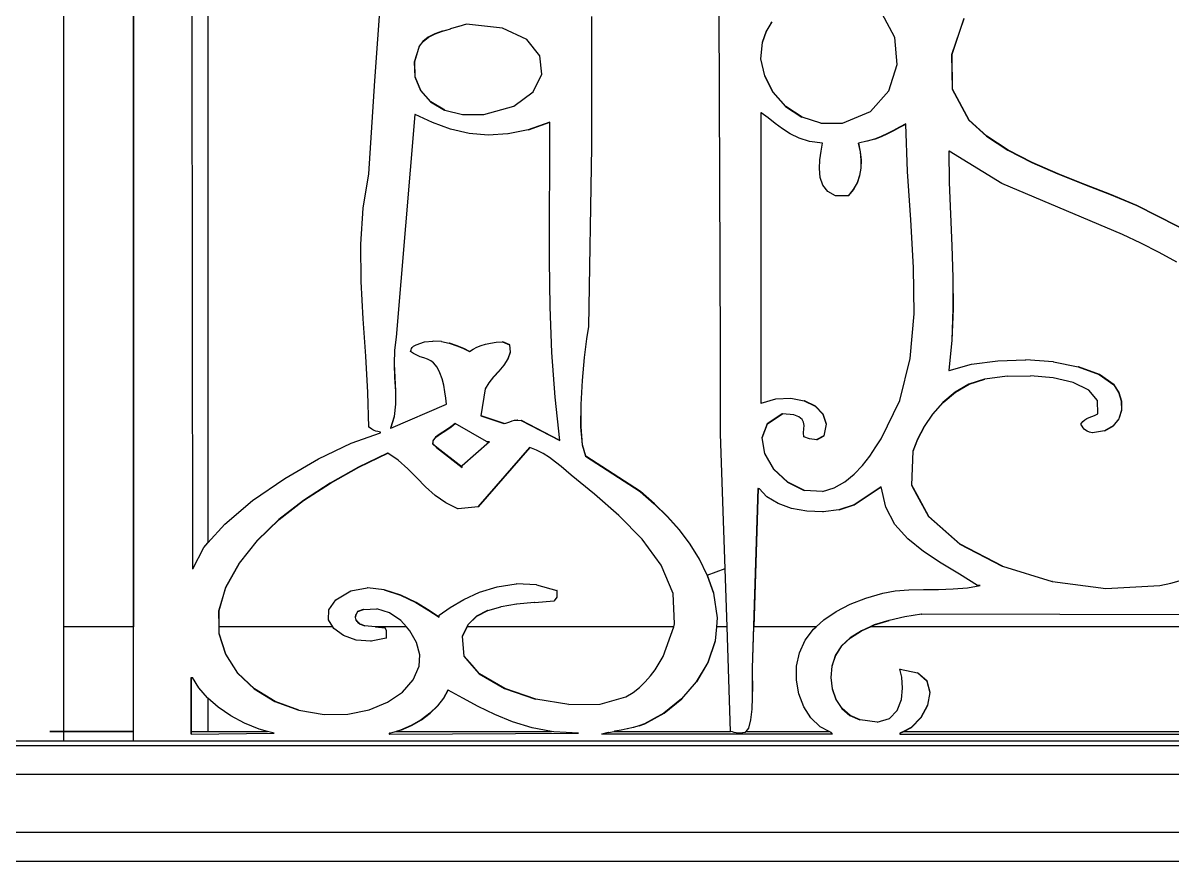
# Model space of a CAD drawing. Header units: inches. Extents: x 3672 to 10975, y -27382 to -746.
# Drawn here: x 4144.74 to 4164.6, y -27000.6 to -26986.11 of the extents above; entities that cross this region are included whole.
import ezdxf

# ---------------------------------------------------------------- set-up
doc = ezdxf.new("R2010")
doc.units = ezdxf.units.IN
doc.header["$LTSCALE"] = 17
doc.header["$MEASUREMENT"] = 0
doc.layers.add('25 BOT BAR', color=12, linetype='Continuous', lineweight=25)

# ---------------------------------------------------------------- blocks, each defined once
blk = doc.blocks.new('A$C99292ed1')
for p, q in [((73.436, 2.472), (73.436, 29.081)), ((74.642, 29.081), (74.642, 2.472)), ((74.642, 0.212), (74.642, 29.08)), ((75.634, 29.07), (75.647, 15.37)), ((75.652, 15.37), (75.639, 29.07)), ((75.925, 29.07), (75.925, 4.287)), ((78.808, 14.273), (78.982, 17.239)), ((84.784, 8.487), (84.759, 15.787)), ((87.798, 15.211), (87.572, 15.736)), ((80.395, 15.497), (80.262, 15.448)), ((81.014, 15.414), (80.395, 15.497)), ((82.552, 15.663), (82.552, 15.37)), ((82.557, 15.37), (82.557, 15.663)), ((85.668, 15.549), (85.586, 15.37)), ((85.59, 15.37), (85.672, 15.549)), ((88.987, 15.617), (88.779, 14.843)), ((88.783, 14.843), (88.992, 15.617)), ((75.647, 15.37), (75.652, 15.37)), ((75.663, 3.729), (75.652, 15.37)), ((79.975, 15.347), (79.845, 15.286)), ((79.85, 15.286), (79.98, 15.347)), ((79.98, 15.347), (79.975, 15.347)), ((79.98, 15.347), (80.038, 15.37)), ((80.038, 15.37), (80.043, 15.37)), ((80.043, 15.37), (80.115, 15.399)), ((80.119, 15.399), (80.115, 15.399)), ((80.257, 15.448), (80.119, 15.399)), ((80.262, 15.448), (80.257, 15.448)), ((81.435, 15.166), (81.014, 15.414)), ((82.552, 15.37), (82.557, 15.37)), ((82.552, 15.37), (82.552, 12.842)), ((82.557, 12.842), (82.557, 15.37)), ((85.573, 15.344), (85.503, 15.103)), ((85.508, 15.103), (85.578, 15.344)), ((85.586, 15.37), (85.573, 15.344)), ((85.578, 15.344), (85.573, 15.344)), ((85.578, 15.344), (85.59, 15.37)), ((85.586, 15.37), (85.59, 15.37)), ((79.639, 15.126), (79.577, 15.02)), ((79.581, 15.02), (79.644, 15.126)), ((79.731, 15.214), (79.639, 15.126)), ((79.644, 15.126), (79.639, 15.126)), ((79.644, 15.126), (79.735, 15.214)), ((79.845, 15.286), (79.731, 15.214)), ((79.735, 15.214), (79.731, 15.214)), ((79.735, 15.214), (79.85, 15.286)), ((79.85, 15.286), (79.845, 15.286)), ((81.662, 14.813), (81.435, 15.166)), ((85.503, 15.103), (85.477, 14.748)), ((85.482, 14.748), (85.508, 15.103)), ((85.508, 15.103), (85.503, 15.103)), ((87.835, 14.623), (87.798, 15.211)), ((79.577, 15.02), (79.494, 14.681)), ((79.498, 14.681), (79.581, 15.02)), ((79.581, 15.02), (79.577, 15.02)), ((81.698, 14.415), (81.662, 14.813)), ((85.482, 14.748), (85.477, 14.748)), ((85.477, 14.748), (85.542, 14.379)), ((85.547, 14.379), (85.482, 14.748)), ((88.779, 14.843), (88.788, 14.094)), ((88.783, 14.843), (88.779, 14.843)), ((88.793, 14.094), (88.783, 14.843)), ((79.494, 14.681), (79.503, 14.357)), ((79.498, 14.681), (79.494, 14.681)), ((79.508, 14.357), (79.498, 14.681)), ((87.691, 14.06), (87.835, 14.623)), ((79.503, 14.357), (79.597, 14.064)), ((79.508, 14.357), (79.503, 14.357)), ((79.602, 14.064), (79.508, 14.357)), ((81.546, 14.032), (81.698, 14.415)), ((85.547, 14.379), (85.542, 14.379)), ((85.542, 14.379), (85.689, 14.026)), ((85.694, 14.026), (85.547, 14.379)), ((78.709, 12.261), (78.808, 14.273)), ((79.597, 14.064), (79.77, 13.82)), ((79.602, 14.064), (79.597, 14.064)), ((79.775, 13.82), (79.602, 14.064)), ((81.21, 13.723), (81.546, 14.032)), ((85.694, 14.026), (85.689, 14.026)), ((85.689, 14.026), (85.907, 13.717)), ((85.912, 13.717), (85.694, 14.026)), ((87.374, 13.61), (87.691, 14.06)), ((88.788, 14.094), (89.074, 13.423)), ((88.793, 14.094), (88.788, 14.094)), ((89.079, 13.423), (88.793, 14.094)), ((79.775, 13.82), (79.77, 13.82)), ((79.77, 13.82), (80.015, 13.641)), ((80.02, 13.641), (79.775, 13.82)), ((80.693, 13.547), (81.21, 13.723)), ((85.907, 13.717), (86.187, 13.484)), ((85.912, 13.717), (85.907, 13.717)), ((86.192, 13.484), (85.912, 13.717)), ((79.502, 13.547), (79.18, 8.736)), ((79.185, 8.736), (79.507, 13.545)), ((79.507, 13.545), (79.502, 13.547)), ((79.808, 13.369), (79.507, 13.545)), ((80.02, 13.641), (80.015, 13.641)), ((80.02, 13.641), (80.325, 13.545)), ((80.325, 13.545), (80.693, 13.547)), ((85.478, 13.589), (85.478, 7.305)), ((85.483, 13.584), (85.478, 13.589)), ((85.483, 7.307), (85.483, 13.584)), ((85.608, 13.472), (85.483, 13.584)), ((86.892, 13.361), (87.374, 13.61)), ((80.119, 13.23), (79.808, 13.369)), ((81.833, 13.381), (81.462, 13.215)), ((81.467, 13.215), (81.833, 13.379)), ((81.832, 12.395), (81.833, 13.379)), ((81.833, 13.379), (81.833, 13.381)), ((85.729, 13.352), (85.608, 13.472)), ((85.852, 13.235), (85.729, 13.352)), ((86.192, 13.484), (86.187, 13.484)), ((86.519, 13.355), (86.192, 13.484)), ((86.519, 13.355), (86.892, 13.361)), ((87.983, 13.34), (87.875, 13.27)), ((87.88, 13.27), (87.983, 13.337)), ((87.983, 13.337), (87.983, 13.34)), ((88.013, 12.311), (87.983, 13.337)), ((89.079, 13.423), (89.074, 13.423)), ((89.074, 13.423), (89.379, 13.079)), ((89.383, 13.079), (89.079, 13.423)), ((80.438, 13.138), (80.119, 13.23)), ((80.766, 13.101), (80.438, 13.138)), ((81.107, 13.124), (80.771, 13.101)), ((81.112, 13.124), (81.107, 13.124)), ((81.462, 13.215), (81.112, 13.124)), ((81.467, 13.215), (81.462, 13.215)), ((85.986, 13.127), (85.852, 13.235)), ((86.14, 13.035), (85.986, 13.127)), ((87.668, 13.134), (87.559, 13.072)), ((87.564, 13.072), (87.672, 13.134)), ((87.771, 13.201), (87.668, 13.134)), ((87.672, 13.134), (87.668, 13.134)), ((87.672, 13.134), (87.776, 13.201)), ((87.875, 13.27), (87.771, 13.201)), ((87.776, 13.201), (87.771, 13.201)), ((87.776, 13.201), (87.88, 13.27)), ((87.88, 13.27), (87.875, 13.27)), ((80.769, 13.101), (80.766, 13.101)), ((80.769, 13.101), (80.771, 13.101)), ((86.323, 12.965), (86.14, 13.035)), ((86.545, 12.925), (86.323, 12.965)), ((86.52, 12.756), (86.545, 12.925)), ((87.165, 12.925), (87.196, 12.74)), ((87.169, 12.925), (87.165, 12.925)), ((87.312, 12.966), (87.169, 12.925)), ((87.201, 12.74), (87.169, 12.925)), ((87.317, 12.966), (87.312, 12.966)), ((87.442, 13.015), (87.317, 12.966)), ((87.559, 13.072), (87.442, 13.015)), ((87.447, 13.015), (87.442, 13.015)), ((87.447, 13.015), (87.564, 13.072)), ((87.564, 13.072), (87.559, 13.072)), ((89.379, 13.079), (89.748, 12.777)), ((89.383, 13.079), (89.379, 13.079)), ((89.753, 12.777), (89.383, 13.079)), ((82.552, 12.842), (82.503, 8.964)), ((82.508, 8.964), (82.557, 12.842)), ((82.557, 12.842), (82.552, 12.842)), ((86.5, 12.568), (86.52, 12.756)), ((87.201, 12.74), (87.196, 12.74)), ((87.196, 12.74), (87.211, 12.56)), ((87.216, 12.56), (87.201, 12.74)), ((88.727, 12.759), (88.736, 12.079)), ((88.732, 12.755), (88.727, 12.759)), ((88.741, 12.079), (88.732, 12.755)), ((89.644, 12.054), (88.732, 12.755)), ((89.748, 12.777), (90.165, 12.509)), ((89.753, 12.777), (89.748, 12.777)), ((90.169, 12.509), (89.753, 12.777)), ((86.493, 12.375), (86.5, 12.568)), ((87.211, 12.56), (87.208, 12.388)), ((87.216, 12.56), (87.211, 12.56)), ((87.213, 12.388), (87.216, 12.56)), ((90.165, 12.509), (90.613, 12.265)), ((90.169, 12.509), (90.165, 12.509)), ((90.617, 12.265), (90.169, 12.509)), ((81.828, 11.395), (81.832, 12.395)), ((86.507, 12.187), (86.493, 12.375)), ((87.208, 12.388), (87.187, 12.224)), ((87.192, 12.224), (87.213, 12.388)), ((87.213, 12.388), (87.208, 12.388)), ((88.07, 11.272), (88.013, 12.311)), ((78.609, 11.519), (78.709, 12.261)), ((86.552, 12.018), (86.507, 12.187)), ((87.187, 12.224), (87.144, 12.068)), ((87.149, 12.068), (87.192, 12.224)), ((87.192, 12.224), (87.187, 12.224)), ((90.617, 12.265), (90.613, 12.265)), ((90.613, 12.265), (91.075, 12.034)), ((91.08, 12.034), (90.617, 12.265)), ((86.636, 11.88), (86.552, 12.018)), ((87.08, 11.921), (86.991, 11.784)), ((86.996, 11.784), (87.084, 11.921)), ((87.144, 12.068), (87.08, 11.921)), ((87.084, 11.921), (87.08, 11.921)), ((87.084, 11.921), (87.149, 12.068)), ((87.149, 12.068), (87.144, 12.068)), ((88.736, 12.079), (88.757, 11.394)), ((88.741, 12.079), (88.736, 12.079)), ((88.762, 11.394), (88.741, 12.079)), ((91.727, 10.955), (89.644, 12.054)), ((91.075, 12.034), (91.535, 11.808)), ((91.08, 12.034), (91.075, 12.034)), ((91.539, 11.808), (91.08, 12.034)), ((86.768, 11.784), (86.636, 11.88)), ((86.991, 11.784), (86.768, 11.784)), ((86.996, 11.784), (86.991, 11.784)), ((91.539, 11.808), (91.535, 11.808)), ((91.535, 11.808), (91.975, 11.577)), ((91.98, 11.577), (91.539, 11.808)), ((78.57, 10.74), (78.609, 11.519)), ((91.975, 11.577), (93.934, 10.333)), ((91.98, 11.577), (91.975, 11.577)), ((93.934, 10.336), (91.98, 11.577)), ((81.83, 10.39), (81.828, 11.395)), ((88.757, 11.394), (88.781, 10.707)), ((88.762, 11.394), (88.757, 11.394)), ((88.785, 10.707), (88.762, 11.394)), ((88.12, 10.241), (88.07, 11.272)), ((92.047, 10.761), (91.727, 10.955)), ((78.575, 9.938), (78.57, 10.74)), ((92.361, 10.56), (92.047, 10.761)), ((88.781, 10.707), (88.798, 10.022)), ((88.785, 10.707), (88.781, 10.707)), ((88.803, 10.022), (88.785, 10.707)), ((92.67, 10.354), (92.361, 10.56)), ((81.842, 9.389), (81.83, 10.39)), ((88.128, 9.234), (88.12, 10.241)), ((78.608, 9.127), (78.575, 9.938)), ((88.798, 10.022), (88.801, 9.342)), ((88.803, 10.022), (88.798, 10.022)), ((88.806, 9.342), (88.803, 10.022)), ((81.871, 8.401), (81.842, 9.389)), ((88.801, 9.342), (88.78, 8.67)), ((88.785, 8.67), (88.806, 9.342)), ((88.806, 9.342), (88.801, 9.342)), ((88.061, 8.27), (88.128, 9.234)), ((78.652, 8.322), (78.608, 9.127)), ((82.503, 8.964), (82.466, 8.699)), ((82.471, 8.699), (82.508, 8.964)), ((82.508, 8.964), (82.503, 8.964)), ((79.18, 8.736), (79.148, 8.449)), ((79.153, 8.449), (79.185, 8.736)), ((79.185, 8.736), (79.18, 8.736)), ((79.464, 8.523), (79.479, 8.538)), ((79.479, 8.538), (79.5, 8.553)), ((79.5, 8.553), (79.527, 8.57)), ((79.527, 8.57), (79.668, 8.629)), ((79.668, 8.629), (79.812, 8.648)), ((79.812, 8.648), (79.815, 8.648)), ((79.817, 8.648), (79.815, 8.648)), ((79.956, 8.636), (79.817, 8.648)), ((79.961, 8.636), (79.956, 8.636)), ((79.961, 8.636), (80.095, 8.6)), ((80.099, 8.6), (80.095, 8.6)), ((80.095, 8.6), (80.225, 8.547)), ((80.23, 8.547), (80.099, 8.6)), ((80.23, 8.547), (80.225, 8.547)), ((80.225, 8.547), (80.343, 8.487)), ((80.348, 8.487), (80.23, 8.547)), ((80.574, 8.513), (80.646, 8.55)), ((80.646, 8.55), (80.724, 8.581)), ((80.724, 8.581), (80.811, 8.605)), ((80.811, 8.605), (80.907, 8.622)), ((80.907, 8.622), (81.015, 8.632)), ((81.015, 8.632), (81.139, 8.57)), ((81.02, 8.632), (81.015, 8.632)), ((81.144, 8.57), (81.02, 8.632)), ((81.139, 8.57), (81.148, 8.41)), ((81.144, 8.57), (81.139, 8.57)), ((81.152, 8.41), (81.144, 8.57)), ((82.466, 8.699), (82.426, 8.291)), ((82.431, 8.291), (82.471, 8.699)), ((82.471, 8.699), (82.466, 8.699)), ((88.78, 8.67), (88.727, 8.01)), ((88.732, 8.012), (88.785, 8.67)), ((88.785, 8.67), (88.78, 8.67)), ((79.148, 8.449), (79.143, 8.155)), ((79.153, 8.449), (79.148, 8.449)), ((79.148, 8.155), (79.153, 8.449)), ((79.428, 8.425), (79.436, 8.459)), ((79.476, 8.377), (79.428, 8.425)), ((79.436, 8.459), (79.444, 8.485)), ((79.444, 8.485), (79.453, 8.506)), ((79.453, 8.506), (79.464, 8.523)), ((79.533, 8.341), (79.476, 8.377)), ((79.595, 8.311), (79.533, 8.341)), ((80.348, 8.487), (80.343, 8.487)), ((80.343, 8.487), (80.445, 8.425)), ((80.447, 8.426), (80.348, 8.487)), ((80.445, 8.425), (80.447, 8.426)), ((80.447, 8.426), (80.507, 8.471)), ((80.507, 8.471), (80.574, 8.513)), ((81.148, 8.41), (81.111, 8.263)), ((81.115, 8.263), (81.152, 8.41)), ((81.152, 8.41), (81.148, 8.41)), ((81.924, 7.433), (81.871, 8.401)), ((84.784, 6.641), (84.784, 8.487)), ((78.691, 7.537), (78.652, 8.322)), ((79.143, 8.155), (79.153, 7.859)), ((79.148, 8.155), (79.143, 8.155)), ((79.158, 7.859), (79.148, 8.155)), ((79.658, 8.284), (79.595, 8.311)), ((79.72, 8.255), (79.658, 8.284)), ((79.777, 8.22), (79.72, 8.255)), ((79.825, 8.176), (79.777, 8.22)), ((79.887, 8.081), (79.825, 8.176)), ((81.111, 8.263), (81.041, 8.127)), ((81.046, 8.127), (81.115, 8.263)), ((81.115, 8.263), (81.111, 8.263)), ((82.426, 8.291), (82.391, 7.798)), ((82.396, 7.798), (82.431, 8.291)), ((82.431, 8.291), (82.426, 8.291)), ((87.883, 7.365), (88.061, 8.27)), ((88.732, 8.012), (89.119, 8.146)), ((89.119, 8.146), (89.574, 8.223)), ((89.574, 8.223), (90.056, 8.241)), ((90.056, 8.241), (90.057, 8.241)), ((90.06, 8.241), (90.057, 8.241)), ((90.531, 8.198), (90.06, 8.241)), ((90.536, 8.198), (90.531, 8.198)), ((90.536, 8.198), (90.966, 8.094)), ((79.935, 7.965), (79.887, 8.081)), ((79.972, 7.834), (79.935, 7.965)), ((80.954, 7.998), (80.861, 7.872)), ((80.866, 7.872), (80.958, 7.998)), ((81.041, 8.127), (80.954, 7.998)), ((80.958, 7.998), (80.954, 7.998)), ((80.958, 7.998), (81.046, 8.127)), ((81.046, 8.127), (81.041, 8.127)), ((88.727, 8.01), (88.732, 8.012)), ((90.966, 8.094), (91.327, 7.928)), ((90.971, 8.094), (90.966, 8.094)), ((91.332, 7.928), (90.971, 8.094)), ((79.158, 7.859), (79.153, 7.859)), ((79.153, 7.859), (79.165, 7.567)), ((79.17, 7.567), (79.158, 7.859)), ((80, 7.694), (79.972, 7.834)), ((80.778, 7.746), (80.717, 7.616)), ((80.722, 7.616), (80.783, 7.746)), ((80.861, 7.872), (80.778, 7.746)), ((80.783, 7.746), (80.778, 7.746)), ((80.783, 7.746), (80.866, 7.872)), ((80.866, 7.872), (80.861, 7.872)), ((82.391, 7.798), (82.369, 7.28)), ((82.374, 7.28), (82.396, 7.798)), ((82.396, 7.798), (82.391, 7.798)), ((89.347, 7.823), (89.076, 7.716)), ((89.081, 7.716), (89.352, 7.823)), ((89.352, 7.823), (89.347, 7.823)), ((89.734, 7.888), (89.352, 7.823)), ((89.739, 7.888), (89.734, 7.888)), ((89.739, 7.888), (90.141, 7.899)), ((90.533, 7.854), (90.141, 7.899)), ((90.879, 7.752), (90.533, 7.854)), ((91.145, 7.59), (90.879, 7.752)), ((91.327, 7.928), (91.579, 7.699)), ((91.332, 7.928), (91.327, 7.928)), ((91.583, 7.699), (91.332, 7.928)), ((79.17, 7.567), (79.165, 7.567)), ((79.165, 7.567), (79.166, 7.284)), ((79.17, 7.284), (79.17, 7.567)), ((80.02, 7.552), (80, 7.694)), ((80.036, 7.414), (80.02, 7.552)), ((80.717, 7.616), (80.643, 7.035)), ((80.648, 7.035), (80.722, 7.616)), ((80.722, 7.616), (80.717, 7.616)), ((89.076, 7.716), (88.836, 7.544)), ((88.841, 7.544), (89.081, 7.716)), ((89.081, 7.716), (89.076, 7.716)), ((91.298, 7.365), (91.145, 7.59)), ((91.579, 7.699), (91.665, 7.534)), ((91.583, 7.699), (91.579, 7.699)), ((91.669, 7.534), (91.583, 7.699)), ((78.709, 6.787), (78.691, 7.537)), ((80.048, 7.284), (80.036, 7.414)), ((82.007, 6.499), (81.924, 7.433)), ((85.483, 7.307), (85.741, 7.399)), ((85.741, 7.399), (85.997, 7.414)), ((86.001, 7.414), (85.997, 7.414)), ((86.001, 7.414), (86.229, 7.359)), ((86.234, 7.359), (86.229, 7.359)), ((86.229, 7.359), (86.42, 7.242)), ((86.425, 7.242), (86.234, 7.359)), ((87.561, 6.538), (87.883, 7.365)), ((88.836, 7.544), (88.627, 7.324)), ((88.632, 7.324), (88.841, 7.544)), ((88.841, 7.544), (88.836, 7.544)), ((91.306, 7.077), (91.298, 7.365)), ((91.665, 7.534), (91.71, 7.347)), ((91.669, 7.534), (91.665, 7.534)), ((91.715, 7.347), (91.669, 7.534)), ((91.71, 7.347), (91.712, 7.153)), ((91.715, 7.347), (91.71, 7.347)), ((91.717, 7.153), (91.715, 7.347)), ((79.086, 6.769), (80.048, 7.284)), ((79.166, 7.284), (79.142, 7.015)), ((79.147, 7.015), (79.17, 7.284)), ((79.17, 7.284), (79.166, 7.284)), ((82.369, 7.28), (82.367, 6.795)), ((82.374, 7.28), (82.369, 7.28)), ((82.371, 6.795), (82.374, 7.28)), ((85.478, 7.305), (85.483, 7.307)), ((86.42, 7.242), (86.552, 7.07)), ((86.425, 7.242), (86.42, 7.242)), ((86.557, 7.07), (86.425, 7.242)), ((88.627, 7.324), (88.449, 7.071)), ((88.454, 7.071), (88.632, 7.324)), ((88.632, 7.324), (88.627, 7.324)), ((91.712, 7.153), (91.672, 6.993)), ((91.677, 6.996), (91.717, 7.153)), ((91.717, 7.153), (91.712, 7.153)), ((79.142, 7.015), (79.081, 6.766)), ((79.086, 6.769), (79.147, 7.015)), ((79.147, 7.015), (79.142, 7.015)), ((80.648, 7.035), (80.643, 7.035)), ((80.643, 7.035), (81.04, 6.869)), ((81.044, 6.87), (80.648, 7.035)), ((85.85, 7.077), (85.59, 6.863)), ((85.595, 6.863), (85.855, 7.077)), ((85.855, 7.077), (85.85, 7.077)), ((86.049, 7.056), (85.855, 7.077)), ((86.139, 7.01), (86.049, 7.056)), ((86.193, 6.956), (86.139, 7.01)), ((86.219, 6.894), (86.193, 6.956)), ((86.552, 7.07), (86.608, 6.854)), ((86.557, 7.07), (86.552, 7.07)), ((86.613, 6.854), (86.557, 7.07)), ((88.449, 7.071), (88.303, 6.8)), ((88.308, 6.8), (88.454, 7.071)), ((88.454, 7.071), (88.449, 7.071)), ((91.077, 6.947), (91.113, 6.976)), ((91.113, 6.976), (91.153, 6.998)), ((91.153, 6.998), (91.197, 7.018)), ((91.197, 7.018), (91.247, 7.043)), ((91.247, 7.043), (91.306, 7.077)), ((91.666, 6.971), (91.569, 6.817)), ((91.574, 6.817), (91.671, 6.971)), ((91.672, 6.993), (91.666, 6.971)), ((91.671, 6.971), (91.666, 6.971)), ((91.671, 6.971), (91.677, 6.996)), ((91.672, 6.993), (91.677, 6.996)), ((78.736, 6.764), (78.709, 6.787)), ((78.757, 6.744), (78.736, 6.764)), ((79.081, 6.766), (79.086, 6.769)), ((80.124, 6.795), (80.033, 6.719)), ((80.038, 6.719), (80.129, 6.795)), ((80.197, 6.869), (80.124, 6.795)), ((80.129, 6.795), (80.124, 6.795)), ((80.129, 6.795), (80.199, 6.867)), ((80.199, 6.867), (80.197, 6.869)), ((80.742, 6.475), (80.199, 6.867)), ((81.04, 6.869), (81.044, 6.87)), ((81.044, 6.87), (81.074, 6.872)), ((81.074, 6.872), (81.107, 6.885)), ((81.107, 6.885), (81.143, 6.904)), ((81.143, 6.904), (81.181, 6.923)), ((81.181, 6.923), (81.225, 6.938)), ((81.225, 6.938), (81.277, 6.942)), ((81.278, 6.942), (81.277, 6.942)), ((81.281, 6.942), (81.278, 6.942)), ((81.281, 6.942), (81.337, 6.932)), ((81.342, 6.932), (81.337, 6.932)), ((81.337, 6.932), (82.007, 6.496)), ((82.007, 6.499), (81.342, 6.932)), ((82.371, 6.795), (82.367, 6.795)), ((82.367, 6.795), (82.392, 6.404)), ((82.397, 6.404), (82.371, 6.795)), ((85.59, 6.863), (85.498, 6.56)), ((85.503, 6.56), (85.595, 6.863)), ((85.595, 6.863), (85.59, 6.863)), ((86.226, 6.825), (86.219, 6.894)), ((86.223, 6.75), (86.226, 6.825)), ((86.608, 6.854), (86.57, 6.6)), ((86.574, 6.6), (86.613, 6.854)), ((86.613, 6.854), (86.608, 6.854)), ((88.303, 6.8), (88.189, 6.527)), ((88.194, 6.527), (88.308, 6.8)), ((88.308, 6.8), (88.303, 6.8)), ((91.008, 6.849), (91.043, 6.907)), ((91.03, 6.806), (91.008, 6.849)), ((91.049, 6.772), (91.03, 6.806)), ((91.043, 6.907), (91.077, 6.947)), ((91.069, 6.745), (91.049, 6.772)), ((91.569, 6.817), (91.417, 6.708)), ((91.422, 6.708), (91.574, 6.817)), ((91.574, 6.817), (91.569, 6.817)), ((78.403, 6.439), (78.907, 6.662)), ((78.778, 6.729), (78.757, 6.744)), ((78.799, 6.715), (78.778, 6.729)), ((78.826, 6.703), (78.799, 6.715)), ((78.861, 6.693), (78.826, 6.703)), ((78.907, 6.683), (78.861, 6.693)), ((78.907, 6.662), (78.907, 6.683)), ((79.86, 6.569), (79.811, 6.495)), ((79.816, 6.495), (79.864, 6.569)), ((79.939, 6.644), (79.86, 6.569)), ((79.864, 6.569), (79.86, 6.569)), ((79.864, 6.569), (79.944, 6.644)), ((80.033, 6.719), (79.939, 6.644)), ((79.944, 6.644), (79.939, 6.644)), ((79.944, 6.644), (80.038, 6.719)), ((80.038, 6.719), (80.033, 6.719)), ((84.897, 2.472), (84.784, 6.641)), ((85.498, 6.56), (85.544, 6.215)), ((85.503, 6.56), (85.498, 6.56)), ((85.549, 6.215), (85.503, 6.56)), ((86.219, 6.668), (86.223, 6.75)), ((86.222, 6.579), (86.219, 6.668)), ((86.322, 6.538), (86.222, 6.579)), ((86.57, 6.6), (86.446, 6.518)), ((86.45, 6.517), (86.574, 6.6)), ((86.574, 6.6), (86.57, 6.6)), ((91.092, 6.722), (91.069, 6.745)), ((91.121, 6.702), (91.092, 6.722)), ((91.158, 6.682), (91.121, 6.702)), ((91.207, 6.662), (91.158, 6.682)), ((91.21, 6.663), (91.207, 6.662)), ((91.21, 6.663), (91.211, 6.662)), ((91.417, 6.708), (91.211, 6.662)), ((91.422, 6.708), (91.417, 6.708)), ((77.837, 6.101), (78.403, 6.439)), ((79.811, 6.495), (79.81, 6.422)), ((79.815, 6.422), (79.81, 6.422)), ((79.81, 6.422), (79.874, 6.351)), ((79.816, 6.495), (79.811, 6.495)), ((79.815, 6.422), (79.816, 6.495)), ((79.879, 6.351), (79.815, 6.422)), ((80.321, 5.957), (80.792, 6.475)), ((80.742, 6.475), (80.792, 6.475)), ((82.007, 6.496), (82.007, 6.499)), ((82.397, 6.404), (82.392, 6.404)), ((82.392, 6.404), (82.453, 6.164)), ((82.458, 6.164), (82.397, 6.404)), ((86.446, 6.517), (86.322, 6.538)), ((86.446, 6.518), (86.45, 6.517)), ((86.446, 6.518), (86.446, 6.517)), ((86.45, 6.517), (86.446, 6.517)), ((87.361, 6.162), (87.469, 6.359)), ((87.469, 6.359), (87.561, 6.538)), ((88.189, 6.527), (88.107, 6.268)), ((88.112, 6.268), (88.194, 6.527)), ((88.194, 6.527), (88.189, 6.527)), ((79.031, 6.227), (78.528, 5.921)), ((78.533, 5.921), (79.033, 6.225)), ((79.033, 6.225), (79.031, 6.227)), ((79.214, 6.071), (79.033, 6.225)), ((79.879, 6.351), (79.874, 6.351)), ((79.874, 6.351), (80.321, 5.916)), ((80.321, 5.92), (79.879, 6.351)), ((81.486, 6.351), (80.593, 5.065)), ((80.598, 5.065), (81.49, 6.349)), ((81.49, 6.349), (81.486, 6.351)), ((81.604, 6.293), (81.49, 6.349)), ((81.718, 6.218), (81.604, 6.293)), ((81.827, 6.13), (81.718, 6.218)), ((82.458, 6.164), (82.453, 6.164)), ((82.453, 6.164), (83.395, 5.397)), ((83.4, 5.397), (82.458, 6.164)), ((85.549, 6.215), (85.544, 6.215)), ((85.544, 6.215), (85.701, 5.879)), ((85.706, 5.879), (85.549, 6.215)), ((87.237, 5.961), (87.361, 6.162)), ((88.107, 6.268), (88.086, 5.536)), ((88.09, 5.536), (88.112, 6.268)), ((88.112, 6.268), (88.107, 6.268)), ((77.253, 5.678), (77.837, 6.101)), ((79.379, 5.89), (79.214, 6.071)), ((80.321, 5.92), (80.321, 5.957)), ((81.931, 6.034), (81.827, 6.13)), ((82.029, 5.935), (81.931, 6.034)), ((87.095, 5.77), (87.237, 5.961)), ((78.528, 5.921), (78.039, 5.58)), ((78.044, 5.58), (78.533, 5.921)), ((78.533, 5.921), (78.528, 5.921)), ((79.534, 5.694), (79.379, 5.89)), ((80.321, 5.916), (80.321, 5.92)), ((82.205, 5.75), (82.029, 5.935)), ((85.701, 5.879), (85.939, 5.598)), ((85.706, 5.879), (85.701, 5.879)), ((85.944, 5.598), (85.706, 5.879)), ((86.933, 5.603), (87.095, 5.77)), ((76.698, 5.199), (77.253, 5.678)), ((78.039, 5.58), (77.575, 5.202)), ((77.58, 5.202), (78.044, 5.58)), ((78.044, 5.58), (78.039, 5.58)), ((79.688, 5.497), (79.534, 5.694)), ((82.603, 5.342), (82.205, 5.75)), ((85.944, 5.598), (85.939, 5.598)), ((85.939, 5.598), (86.23, 5.421)), ((86.235, 5.421), (85.944, 5.598)), ((86.75, 5.474), (86.933, 5.603)), ((79.853, 5.311), (79.688, 5.497)), ((83.4, 5.397), (83.395, 5.397)), ((83.395, 5.397), (83.637, 5.13)), ((83.642, 5.13), (83.4, 5.397)), ((85.429, 5.459), (85.33, 1.581)), ((85.434, 5.459), (85.357, 2.472)), ((85.434, 5.459), (85.429, 5.459)), ((85.434, 5.459), (85.454, 5.459)), ((85.586, 5.282), (85.454, 5.459)), ((86.235, 5.421), (86.23, 5.421)), ((86.545, 5.397), (86.235, 5.421)), ((86.545, 5.397), (86.75, 5.474)), ((87.561, 5.501), (87.09, 5.107)), ((87.095, 5.107), (87.562, 5.497)), ((87.562, 5.497), (87.561, 5.501)), ((87.639, 5.057), (87.562, 5.497)), ((88.09, 5.536), (88.086, 5.536)), ((88.086, 5.536), (88.178, 5.321)), ((88.182, 5.323), (88.09, 5.536)), ((76.216, 4.692), (76.698, 5.199)), ((77.575, 5.202), (77.15, 4.789)), ((77.155, 4.789), (77.58, 5.202)), ((77.58, 5.202), (77.575, 5.202)), ((80.035, 5.149), (79.853, 5.311)), ((83.028, 4.881), (82.603, 5.342)), ((85.777, 5.137), (85.586, 5.282)), ((88.178, 5.321), (88.182, 5.323)), ((88.178, 5.321), (88.377, 4.856)), ((88.382, 4.856), (88.182, 5.323)), ((80.246, 5.024), (80.035, 5.149)), ((80.251, 5.024), (80.246, 5.024)), ((80.593, 5.065), (80.251, 5.024)), ((80.598, 5.065), (80.593, 5.065)), ((83.642, 5.13), (83.637, 5.13)), ((83.637, 5.13), (83.863, 4.854)), ((83.868, 4.854), (83.642, 5.13)), ((86.012, 5.031), (85.777, 5.137)), ((86.276, 4.969), (86.012, 5.031)), ((86.553, 4.957), (86.276, 4.969)), ((86.83, 5.001), (86.558, 4.957)), ((87.09, 5.107), (86.83, 5.001)), ((86.834, 5.001), (86.83, 5.001)), ((86.834, 5.001), (87.095, 5.107)), ((87.095, 5.107), (87.09, 5.107)), ((87.798, 4.686), (87.639, 5.057)), ((77.15, 4.789), (76.775, 4.338)), ((76.78, 4.338), (77.155, 4.789)), ((77.155, 4.789), (77.15, 4.789)), ((83.431, 4.368), (83.028, 4.881)), ((83.863, 4.854), (84.07, 4.566)), ((83.868, 4.854), (83.863, 4.854)), ((84.074, 4.566), (83.868, 4.854)), ((86.554, 4.958), (86.553, 4.957)), ((86.554, 4.958), (86.558, 4.957)), ((88.377, 4.856), (88.92, 4.26)), ((88.382, 4.856), (88.377, 4.856)), ((88.925, 4.26), (88.382, 4.856)), ((75.925, 4.287), (76.216, 4.692)), ((88.022, 4.372), (87.798, 4.686)), ((83.76, 3.805), (83.431, 4.368)), ((84.074, 4.566), (84.07, 4.566)), ((84.07, 4.566), (84.255, 4.261)), ((84.26, 4.261), (84.074, 4.566)), ((88.293, 4.098), (88.022, 4.372)), ((75.663, 3.729), (75.855, 4.189)), ((75.855, 4.189), (75.925, 4.287)), ((76.775, 4.338), (76.464, 3.85)), ((76.469, 3.85), (76.78, 4.338)), ((76.78, 4.338), (76.775, 4.338)), ((84.255, 4.261), (84.417, 3.934)), ((84.26, 4.261), (84.255, 4.261)), ((84.422, 3.934), (84.26, 4.261)), ((88.92, 4.26), (89.652, 3.78)), ((88.925, 4.26), (88.92, 4.26)), ((89.657, 3.78), (88.925, 4.26)), ((88.595, 3.85), (88.293, 4.098)), ((76.464, 3.85), (76.229, 3.323)), ((76.234, 3.323), (76.469, 3.85)), ((76.469, 3.85), (76.464, 3.85)), ((83.964, 3.193), (83.76, 3.805)), ((84.422, 3.934), (84.417, 3.934)), ((84.417, 3.934), (84.551, 3.586)), ((84.555, 3.588), (84.422, 3.934)), ((88.911, 3.61), (88.595, 3.85)), ((89.657, 3.78), (89.652, 3.78)), ((89.657, 3.78), (90.513, 3.45)), ((75.659, 3.717), (75.663, 3.729)), ((84.551, 3.586), (84.555, 3.588)), ((84.551, 3.586), (84.553, 3.581)), ((84.557, 3.581), (84.553, 3.581)), ((84.553, 3.581), (84.66, 3.199)), ((84.555, 3.588), (84.863, 3.735)), ((84.557, 3.581), (84.555, 3.588)), ((84.665, 3.199), (84.557, 3.581)), ((89.223, 3.365), (88.911, 3.61)), ((80.926, 3.34), (81.255, 3.4)), ((81.255, 3.4), (81.259, 3.399)), ((81.26, 3.4), (81.259, 3.399)), ((81.601, 3.38), (81.26, 3.4)), ((81.606, 3.38), (81.601, 3.38)), ((81.606, 3.38), (81.957, 3.261)), ((90.518, 3.45), (90.513, 3.45)), ((90.518, 3.45), (91.44, 3.3)), ((92.372, 3.365), (92.566, 3.415)), ((92.566, 3.415), (92.75, 3.484)), ((76.229, 3.323), (76.112, 2.816)), ((76.117, 2.816), (76.234, 3.323)), ((76.234, 3.323), (76.229, 3.323)), ((78.138, 3.054), (78.398, 3.252)), ((78.398, 3.252), (78.68, 3.313)), ((78.682, 3.313), (78.68, 3.313)), ((78.684, 3.313), (78.682, 3.313)), ((78.97, 3.27), (78.684, 3.313)), ((78.97, 3.27), (79.254, 3.154)), ((78.974, 3.27), (78.97, 3.27)), ((79.258, 3.154), (78.974, 3.27)), ((80.347, 3.065), (80.621, 3.221)), ((80.621, 3.221), (80.926, 3.34)), ((81.962, 3.261), (81.957, 3.261)), ((81.957, 3.261), (81.957, 3.116)), ((81.962, 3.116), (81.962, 3.261)), ((83.991, 2.534), (83.964, 3.193)), ((84.665, 3.199), (84.66, 3.199)), ((84.66, 3.199), (84.728, 2.67)), ((84.733, 2.67), (84.665, 3.199)), ((87.295, 3.09), (87.586, 3.199)), ((87.586, 3.199), (87.799, 3.247)), ((87.799, 3.247), (88.037, 3.271)), ((88.037, 3.271), (88.29, 3.279)), ((88.29, 3.279), (88.549, 3.282)), ((88.549, 3.282), (88.805, 3.291)), ((88.805, 3.291), (89.049, 3.315)), ((89.049, 3.315), (89.272, 3.365)), ((89.272, 3.365), (89.223, 3.365)), ((91.44, 3.3), (92.372, 3.365)), ((78.016, 2.836), (78.138, 3.054)), ((79.258, 3.154), (79.254, 3.154)), ((79.254, 3.154), (79.517, 2.996)), ((79.522, 2.996), (79.258, 3.154)), ((79.522, 2.996), (79.517, 2.996)), ((79.517, 2.996), (79.745, 2.827)), ((79.75, 2.827), (79.522, 2.996)), ((80.112, 2.892), (80.347, 3.065)), ((81.566, 2.997), (81.263, 2.96)), ((81.57, 2.997), (81.566, 2.997)), ((81.57, 2.997), (81.908, 3.033)), ((81.957, 3.116), (81.908, 3.033)), ((81.912, 3.033), (81.908, 3.033)), ((81.912, 3.033), (81.962, 3.116)), ((81.962, 3.116), (81.957, 3.116)), ((87.026, 2.96), (87.295, 3.09)), ((76.117, 2.816), (76.112, 2.816)), ((76.112, 2.816), (76.115, 2.472)), ((76.12, 2.472), (76.117, 2.816)), ((78.01, 2.624), (78.016, 2.836)), ((78.51, 2.805), (78.499, 2.775)), ((78.504, 2.775), (78.515, 2.805)), ((78.61, 2.846), (78.51, 2.805)), ((78.515, 2.805), (78.51, 2.805)), ((78.515, 2.805), (78.614, 2.846)), ((78.614, 2.846), (78.61, 2.846)), ((78.614, 2.846), (78.846, 2.864)), ((79.065, 2.777), (78.846, 2.864)), ((79.745, 2.827), (79.924, 2.68)), ((79.75, 2.827), (79.745, 2.827)), ((79.924, 2.684), (79.75, 2.827)), ((79.924, 2.722), (80.112, 2.892)), ((80.755, 2.825), (80.565, 2.701)), ((80.57, 2.701), (80.76, 2.825)), ((80.76, 2.825), (80.755, 2.825)), ((80.76, 2.825), (80.987, 2.907)), ((80.992, 2.907), (80.987, 2.907)), ((81.258, 2.96), (80.992, 2.907)), ((81.263, 2.96), (81.258, 2.96)), ((86.569, 2.626), (86.783, 2.806)), ((86.783, 2.806), (87.026, 2.96)), ((78.083, 2.472), (78.01, 2.624)), ((78.473, 2.699), (78.471, 2.675)), ((78.476, 2.675), (78.471, 2.675)), ((78.471, 2.675), (78.475, 2.648)), ((78.479, 2.724), (78.473, 2.699)), ((78.478, 2.699), (78.473, 2.699)), ((78.48, 2.648), (78.475, 2.648)), ((78.475, 2.648), (78.486, 2.618)), ((78.476, 2.675), (78.478, 2.699)), ((78.48, 2.648), (78.476, 2.675)), ((78.478, 2.699), (78.484, 2.724)), ((78.488, 2.748), (78.479, 2.724)), ((78.484, 2.724), (78.479, 2.724)), ((78.49, 2.618), (78.48, 2.648)), ((78.484, 2.724), (78.493, 2.748)), ((78.49, 2.618), (78.486, 2.618)), ((78.486, 2.618), (78.502, 2.589)), ((78.499, 2.775), (78.488, 2.748)), ((78.493, 2.748), (78.488, 2.748)), ((78.507, 2.589), (78.49, 2.618)), ((78.493, 2.748), (78.504, 2.775)), ((78.504, 2.775), (78.499, 2.775)), ((78.507, 2.589), (78.502, 2.589)), ((78.502, 2.589), (78.517, 2.566)), ((78.522, 2.566), (78.507, 2.589)), ((79.259, 2.61), (79.065, 2.777)), ((79.357, 2.472), (79.259, 2.61)), ((79.924, 2.684), (79.924, 2.722)), ((79.924, 2.68), (79.924, 2.684)), ((80.565, 2.701), (80.42, 2.519)), ((80.424, 2.519), (80.57, 2.701)), ((80.57, 2.701), (80.565, 2.701)), ((84.728, 2.67), (84.714, 2.472)), ((84.719, 2.472), (84.733, 2.67)), ((84.733, 2.67), (84.728, 2.67)), ((86.436, 2.472), (86.569, 2.626)), ((87.693, 2.611), (87.441, 2.512)), ((87.446, 2.512), (87.698, 2.611)), ((87.698, 2.611), (87.693, 2.611)), ((87.966, 2.687), (87.698, 2.611)), ((87.971, 2.687), (87.966, 2.687)), ((88.256, 2.743), (87.971, 2.687)), ((88.256, 2.743), (88.261, 2.743)), ((98.919, 2.722), (88.261, 2.743)), ((74.642, 2.472), (73.436, 2.472)), ((73.436, 0.213), (73.436, 2.472)), ((74.642, 0.213), (74.642, 2.472)), ((76.12, 2.472), (76.115, 2.472)), ((76.115, 2.472), (76.116, 2.33)), ((78.083, 2.472), (76.12, 2.472)), ((76.121, 2.33), (76.12, 2.472)), ((78.101, 2.434), (78.083, 2.472)), ((78.267, 2.282), (78.101, 2.434)), ((78.522, 2.566), (78.517, 2.566)), ((78.517, 2.566), (78.533, 2.548)), ((78.538, 2.548), (78.522, 2.566)), ((78.538, 2.548), (78.533, 2.548)), ((78.533, 2.548), (78.551, 2.533)), ((78.556, 2.533), (78.538, 2.548)), ((78.556, 2.533), (78.551, 2.533)), ((78.551, 2.533), (78.573, 2.52)), ((78.578, 2.52), (78.556, 2.533)), ((78.578, 2.52), (78.573, 2.52)), ((78.573, 2.52), (78.6, 2.508)), ((78.605, 2.508), (78.578, 2.52)), ((78.605, 2.508), (78.6, 2.508)), ((78.6, 2.508), (78.634, 2.494)), ((78.639, 2.494), (78.605, 2.508)), ((78.639, 2.494), (78.634, 2.494)), ((78.814, 2.472), (78.639, 2.494)), ((78.819, 2.472), (78.814, 2.472)), ((79.357, 2.472), (78.819, 2.472)), ((78.819, 2.472), (78.982, 2.452)), ((78.986, 2.452), (78.982, 2.452)), ((78.982, 2.452), (79.006, 2.39)), ((79.011, 2.39), (78.986, 2.452)), ((79.011, 2.39), (79.006, 2.39)), ((79.006, 2.39), (79.006, 2.224)), ((79.011, 2.224), (79.011, 2.39)), ((79.417, 2.386), (79.357, 2.472)), ((79.53, 2.131), (79.417, 2.386)), ((80.401, 2.472), (80.321, 2.266)), ((80.325, 2.266), (80.406, 2.472)), ((80.42, 2.519), (80.401, 2.472)), ((80.406, 2.472), (80.401, 2.472)), ((80.406, 2.472), (80.424, 2.519)), ((83.974, 2.472), (80.406, 2.472)), ((80.424, 2.519), (80.42, 2.519)), ((83.792, 1.83), (83.974, 2.472)), ((83.974, 2.472), (83.991, 2.534)), ((84.714, 2.472), (84.692, 2.167)), ((84.697, 2.167), (84.719, 2.472)), ((84.719, 2.472), (84.714, 2.472)), ((84.897, 2.472), (84.719, 2.472)), ((84.958, 0.212), (84.897, 2.472)), ((85.334, 1.581), (85.357, 2.472)), ((86.436, 2.472), (85.357, 2.472)), ((86.247, 2.182), (86.389, 2.419)), ((86.389, 2.419), (86.436, 2.472)), ((87.217, 2.388), (87.026, 2.238)), ((87.031, 2.238), (87.222, 2.388)), ((87.369, 2.472), (87.217, 2.388)), ((87.222, 2.388), (87.217, 2.388)), ((87.222, 2.388), (87.374, 2.472)), ((87.441, 2.512), (87.369, 2.472)), ((87.374, 2.472), (87.369, 2.472)), ((87.374, 2.472), (87.446, 2.512)), ((103.849, 2.472), (87.374, 2.472)), ((87.446, 2.512), (87.441, 2.512)), ((76.121, 2.33), (76.116, 2.33)), ((76.116, 2.33), (76.228, 1.878)), ((76.233, 1.878), (76.121, 2.33)), ((78.487, 2.186), (78.267, 2.282)), ((78.74, 2.161), (78.487, 2.186)), ((79.006, 2.224), (78.745, 2.161)), ((79.011, 2.224), (79.006, 2.224)), ((80.325, 2.266), (80.321, 2.266)), ((80.321, 2.266), (80.349, 1.838)), ((80.354, 1.838), (80.325, 2.266)), ((87.026, 2.238), (86.874, 2.059)), ((86.879, 2.059), (87.031, 2.238)), ((87.031, 2.238), (87.026, 2.238)), ((78.742, 2.161), (78.74, 2.161)), ((78.742, 2.161), (78.745, 2.161)), ((79.586, 1.868), (79.53, 2.131)), ((84.692, 2.167), (84.566, 1.701)), ((84.571, 1.701), (84.697, 2.167)), ((84.697, 2.167), (84.692, 2.167)), ((86.148, 1.913), (86.247, 2.182)), ((86.874, 2.059), (86.768, 1.851)), ((86.773, 1.851), (86.879, 2.059)), ((86.879, 2.059), (86.874, 2.059)), ((76.233, 1.878), (76.228, 1.878)), ((76.228, 1.878), (76.435, 1.474)), ((76.44, 1.474), (76.233, 1.878)), ((79.577, 1.623), (79.586, 1.868)), ((80.354, 1.838), (80.349, 1.838)), ((80.349, 1.838), (80.486, 1.64)), ((80.49, 1.642), (80.354, 1.838)), ((83.725, 1.686), (83.792, 1.83)), ((86.098, 1.623), (86.148, 1.913)), ((86.768, 1.851), (86.709, 1.619)), ((86.713, 1.619), (86.773, 1.851)), ((86.773, 1.851), (86.768, 1.851)), ((79.472, 1.328), (79.577, 1.623)), ((80.486, 1.64), (80.49, 1.642)), ((80.486, 1.64), (80.614, 1.456)), ((80.619, 1.456), (80.49, 1.642)), ((83.652, 1.546), (83.725, 1.686)), ((84.566, 1.701), (84.367, 1.28)), ((84.371, 1.28), (84.571, 1.701)), ((84.571, 1.701), (84.566, 1.701)), ((86.095, 1.32), (86.098, 1.623)), ((86.709, 1.619), (86.691, 1.374)), ((86.696, 1.374), (86.713, 1.619)), ((86.713, 1.619), (86.709, 1.619)), ((76.435, 1.474), (76.724, 1.129)), ((76.44, 1.474), (76.435, 1.474)), ((76.728, 1.129), (76.44, 1.474)), ((80.619, 1.456), (80.614, 1.456)), ((80.614, 1.456), (81.05, 1.14)), ((81.055, 1.14), (80.619, 1.456)), ((83.483, 1.281), (83.572, 1.41)), ((83.572, 1.41), (83.652, 1.546)), ((85.33, 1.581), (85.331, 1.419)), ((85.334, 1.581), (85.33, 1.581)), ((85.336, 1.419), (85.331, 1.419)), ((85.331, 1.419), (85.334, 1.198)), ((85.336, 1.419), (85.334, 1.581)), ((85.338, 1.198), (85.336, 1.419)), ((87.889, 1.56), (87.884, 1.56)), ((87.918, 1.383), (87.884, 1.56)), ((87.889, 1.56), (87.889, 1.559)), ((87.889, 1.56), (88.185, 1.481)), ((88.185, 1.481), (88.351, 1.299)), ((88.19, 1.481), (88.185, 1.481)), ((88.356, 1.299), (88.19, 1.481)), ((75.634, 1.374), (75.639, 1.374)), ((75.634, 1.374), (75.634, 0.212)), ((75.639, 1.374), (75.659, 1.374)), ((75.639, 0.212), (75.639, 1.374)), ((75.766, 1.155), (75.659, 1.374)), ((79.286, 1.062), (79.472, 1.328)), ((83.384, 1.161), (83.483, 1.281)), ((84.367, 1.28), (84.107, 0.913)), ((84.112, 0.913), (84.371, 1.28)), ((84.371, 1.28), (84.367, 1.28)), ((85.334, 1.198), (85.333, 0.945)), ((85.338, 1.198), (85.334, 1.198)), ((85.337, 0.945), (85.338, 1.198)), ((86.138, 1.022), (86.095, 1.32)), ((86.696, 1.374), (86.691, 1.374)), ((86.691, 1.374), (86.715, 1.131)), ((86.72, 1.131), (86.696, 1.374)), ((87.93, 1.15), (87.918, 1.383)), ((88.351, 1.299), (88.401, 1.052)), ((88.356, 1.299), (88.351, 1.299)), ((88.406, 1.052), (88.356, 1.299)), ((75.916, 0.94), (75.766, 1.155)), ((76.728, 1.129), (76.724, 1.129)), ((76.724, 1.129), (77.081, 0.856)), ((77.086, 0.856), (76.728, 1.129)), ((79.028, 0.841), (79.286, 1.062)), ((80.073, 1.104), (79.997, 0.931)), ((80.002, 0.931), (80.076, 1.102)), ((80.076, 1.102), (80.073, 1.104)), ((80.331, 0.93), (80.076, 1.102)), ((81.055, 1.14), (81.05, 1.14)), ((81.05, 1.14), (81.589, 0.912)), ((81.593, 0.912), (81.055, 1.14)), ((83.147, 0.959), (83.273, 1.053)), ((83.273, 1.053), (83.384, 1.161)), ((86.222, 0.744), (86.138, 1.022)), ((86.72, 1.131), (86.715, 1.131)), ((86.715, 1.131), (86.778, 0.904)), ((86.783, 0.904), (86.72, 1.131)), ((87.908, 0.899), (87.93, 1.15)), ((88.401, 1.052), (88.359, 0.778)), ((88.363, 0.778), (88.406, 1.052)), ((88.406, 1.052), (88.401, 1.052)), ((75.925, 0.931), (75.916, 0.94)), ((75.925, 0.931), (75.925, 0.212)), ((76.104, 0.737), (75.925, 0.931)), ((77.086, 0.856), (77.081, 0.856)), ((77.081, 0.856), (77.494, 0.669)), ((77.498, 0.669), (77.086, 0.856)), ((78.71, 0.677), (79.028, 0.841)), ((79.997, 0.931), (79.893, 0.764)), ((79.898, 0.764), (80.002, 0.931)), ((80.002, 0.931), (79.997, 0.931)), ((80.598, 0.749), (80.331, 0.93)), ((81.593, 0.912), (81.589, 0.912)), ((82.163, 0.791), (81.593, 0.912)), ((82.163, 0.791), (82.705, 0.8)), ((82.705, 0.8), (83.147, 0.959)), ((84.107, 0.913), (83.803, 0.609)), ((83.808, 0.609), (84.112, 0.913)), ((84.112, 0.913), (84.107, 0.913)), ((85.333, 0.945), (85.324, 0.69)), ((85.329, 0.69), (85.337, 0.945)), ((85.337, 0.945), (85.333, 0.945)), ((86.783, 0.904), (86.778, 0.904)), ((86.778, 0.904), (86.879, 0.707)), ((86.884, 0.707), (86.783, 0.904)), ((87.836, 0.667), (87.908, 0.899)), ((76.321, 0.551), (76.104, 0.737)), ((77.498, 0.669), (77.494, 0.669)), ((77.498, 0.669), (77.932, 0.577)), ((78.341, 0.585), (78.71, 0.677)), ((79.763, 0.606), (79.61, 0.464)), ((79.615, 0.464), (79.767, 0.606)), ((79.893, 0.764), (79.763, 0.606)), ((79.767, 0.606), (79.763, 0.606)), ((79.767, 0.606), (79.898, 0.764)), ((79.898, 0.764), (79.893, 0.764)), ((80.882, 0.574), (80.598, 0.749)), ((83.803, 0.609), (83.47, 0.378)), ((83.475, 0.378), (83.808, 0.609)), ((83.808, 0.609), (83.803, 0.609)), ((85.324, 0.69), (85.303, 0.461)), ((85.308, 0.461), (85.329, 0.69)), ((85.329, 0.69), (85.324, 0.69)), ((86.345, 0.502), (86.222, 0.744)), ((86.884, 0.707), (86.879, 0.707)), ((86.879, 0.707), (87.016, 0.554)), ((87.021, 0.554), (86.884, 0.707)), ((87.701, 0.492), (87.836, 0.667)), ((88.359, 0.778), (88.244, 0.515)), ((88.249, 0.515), (88.363, 0.778)), ((88.363, 0.778), (88.359, 0.778)), ((76.559, 0.39), (76.321, 0.551)), ((77.932, 0.577), (78.341, 0.585)), ((79.61, 0.464), (79.44, 0.341)), ((79.444, 0.341), (79.615, 0.464)), ((79.615, 0.464), (79.61, 0.464)), ((81.189, 0.416), (80.882, 0.574)), ((81.527, 0.289), (81.189, 0.416)), ((85.303, 0.461), (85.265, 0.285)), ((85.27, 0.285), (85.308, 0.461)), ((85.308, 0.461), (85.303, 0.461)), ((86.503, 0.313), (86.345, 0.502)), ((87.021, 0.554), (87.016, 0.554)), ((87.016, 0.554), (87.189, 0.461)), ((87.194, 0.461), (87.021, 0.554)), ((87.194, 0.461), (87.189, 0.461)), ((87.49, 0.411), (87.194, 0.461)), ((87.49, 0.411), (87.701, 0.492)), ((88.244, 0.515), (88.078, 0.3)), ((88.083, 0.3), (88.249, 0.515)), ((88.249, 0.515), (88.244, 0.515)), ((74.642, 0.213), (73.192, 0.212)), ((73.192, 0.212), (73.192, 0.212)), ((73.192, 0.212), (74.642, 0.212)), ((73.436, 0.213), (74.642, 0.213)), ((73.436, 0), (73.436, 0.213)), ((74.642, 0), (74.642, 0.212)), ((75.634, 0.212), (75.639, 0.212)), ((75.634, 0.212), (75.634, 0.15)), ((75.639, 0.15), (75.639, 0.212)), ((75.639, 0.212), (75.925, 0.212)), ((75.925, 0.212), (76.953, 0.212)), ((76.812, 0.261), (76.559, 0.39)), ((76.953, 0.212), (76.812, 0.261)), ((77.072, 0.171), (76.953, 0.212)), ((79.061, 0.171), (79.172, 0.212)), ((79.172, 0.212), (79.177, 0.212)), ((79.254, 0.241), (79.177, 0.212)), ((79.177, 0.212), (81.863, 0.212)), ((79.44, 0.341), (79.254, 0.241)), ((79.258, 0.241), (79.254, 0.241)), ((79.258, 0.241), (79.444, 0.341)), ((79.444, 0.341), (79.44, 0.341)), ((81.863, 0.212), (81.527, 0.289)), ((81.905, 0.203), (81.863, 0.212)), ((82.329, 0.171), (81.905, 0.203)), ((82.846, 0.186), (82.943, 0.212)), ((82.943, 0.212), (82.947, 0.212)), ((82.954, 0.215), (82.947, 0.212)), ((82.947, 0.212), (84.958, 0.212)), ((82.959, 0.215), (82.954, 0.215)), ((83.064, 0.241), (82.959, 0.215)), ((83.069, 0.241), (83.064, 0.241)), ((83.17, 0.267), (83.069, 0.241)), ((83.175, 0.267), (83.17, 0.267)), ((83.273, 0.296), (83.175, 0.267)), ((83.278, 0.296), (83.273, 0.296)), ((83.373, 0.332), (83.278, 0.296)), ((83.47, 0.378), (83.373, 0.332)), ((83.378, 0.332), (83.373, 0.332)), ((83.378, 0.332), (83.475, 0.378)), ((83.475, 0.378), (83.47, 0.378)), ((84.989, 0.2), (84.958, 0.212)), ((85.022, 0.189), (84.989, 0.2)), ((85.219, 0.212), (85.206, 0.192)), ((85.21, 0.192), (85.224, 0.212)), ((85.265, 0.285), (85.219, 0.212)), ((85.219, 0.212), (85.224, 0.212)), ((85.224, 0.212), (85.27, 0.285)), ((85.224, 0.212), (86.661, 0.212)), ((85.27, 0.285), (85.265, 0.285)), ((86.661, 0.212), (86.503, 0.313)), ((86.693, 0.192), (86.661, 0.212)), ((87.946, 0.212), (87.884, 0.171)), ((87.889, 0.171), (87.951, 0.212)), ((88.078, 0.3), (87.946, 0.212)), ((87.946, 0.212), (87.951, 0.212)), ((87.951, 0.212), (88.083, 0.3)), ((87.951, 0.212), (104.521, 0.212)), ((88.083, 0.3), (88.078, 0.3)), ((73.436, 0), (39.216, 0)), ((74.642, 0), (73.436, 0)), ((108.862, 0), (74.642, 0)), ((75.634, 0.15), (75.639, 0.15)), ((75.639, 0.15), (77.072, 0.171)), ((79.061, 0.171), (79.056, 0.171)), ((79.056, 0.171), (79.056, 0.15)), ((79.056, 0.15), (79.061, 0.15)), ((79.061, 0.15), (79.061, 0.171)), ((79.061, 0.15), (82.329, 0.171)), ((82.731, 0.15), (82.726, 0.15)), ((82.842, 0.186), (82.731, 0.15)), ((86.718, 0.15), (82.731, 0.15)), ((82.846, 0.186), (82.842, 0.186)), ((85.056, 0.18), (85.022, 0.189)), ((85.091, 0.175), (85.056, 0.18)), ((85.127, 0.175), (85.091, 0.175)), ((85.132, 0.175), (85.127, 0.175)), ((85.166, 0.18), (85.132, 0.175)), ((85.17, 0.18), (85.166, 0.18)), ((85.206, 0.192), (85.17, 0.18)), ((85.21, 0.192), (85.206, 0.192)), ((86.718, 0.15), (86.693, 0.192)), ((87.889, 0.171), (87.884, 0.171)), ((87.884, 0.171), (87.884, 0.15)), ((87.884, 0.15), (87.889, 0.15)), ((87.889, 0.15), (87.889, 0.171)), ((87.889, 0.15), (106.135, 0.171))]:
    blk.add_line(p, q)
at = {"layer": '25 BOT BAR'}
blk.add_line((148.015, 0), (0.015, 0), dxfattribs=at)

msp = doc.modelspace()

# ---------------------------------------------------------------- linework, layer by layer
at = {"layer": '25 BOT BAR'}
for p, q in [((4072.025, -26998.596), (4220.025, -26998.596)), ((4070.525, -26999.096), (4221.525, -26999.096)), ((4071.025, -27000.096), (4221.025, -27000.096)), ((4071.025, -27000.596), (4221.025, -27000.596))]:
    msp.add_line(p, q, dxfattribs=at)

# ---------------------------------------------------------------- block references
at = {"layer": '25 BOT BAR', "yscale": 0.8}
msp.add_blockref('A$C99292ed1', (4072.01, -26998.524), dxfattribs=at)

doc.saveas('drawing.dxf')
